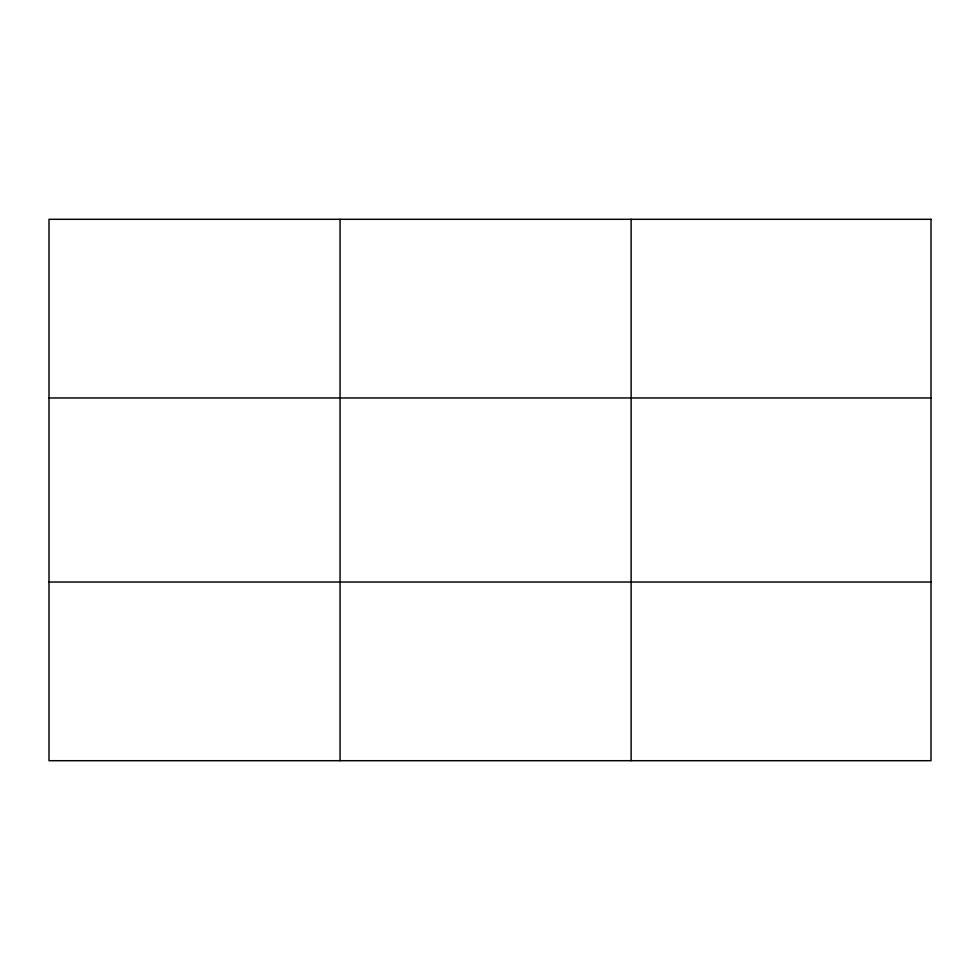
<?xml version="1.0" encoding="UTF-8"?>
<svg xmlns="http://www.w3.org/2000/svg" width="980" height="980" viewBox="0 0 980 980"><rect width="100%" height="100%" fill="white"/><g stroke="black" fill="none" stroke-linecap="round" stroke-linejoin="round"><path stroke-width="1.47" d="M340.06 219.3L340.06 760.701M631.12 219.3L631.12 760.701M49 397.966L931 397.966M49 582.034L931 582.034M931 219.3L931 760.701L49 760.701L49 219.3L931 219.3"/></g></svg>
